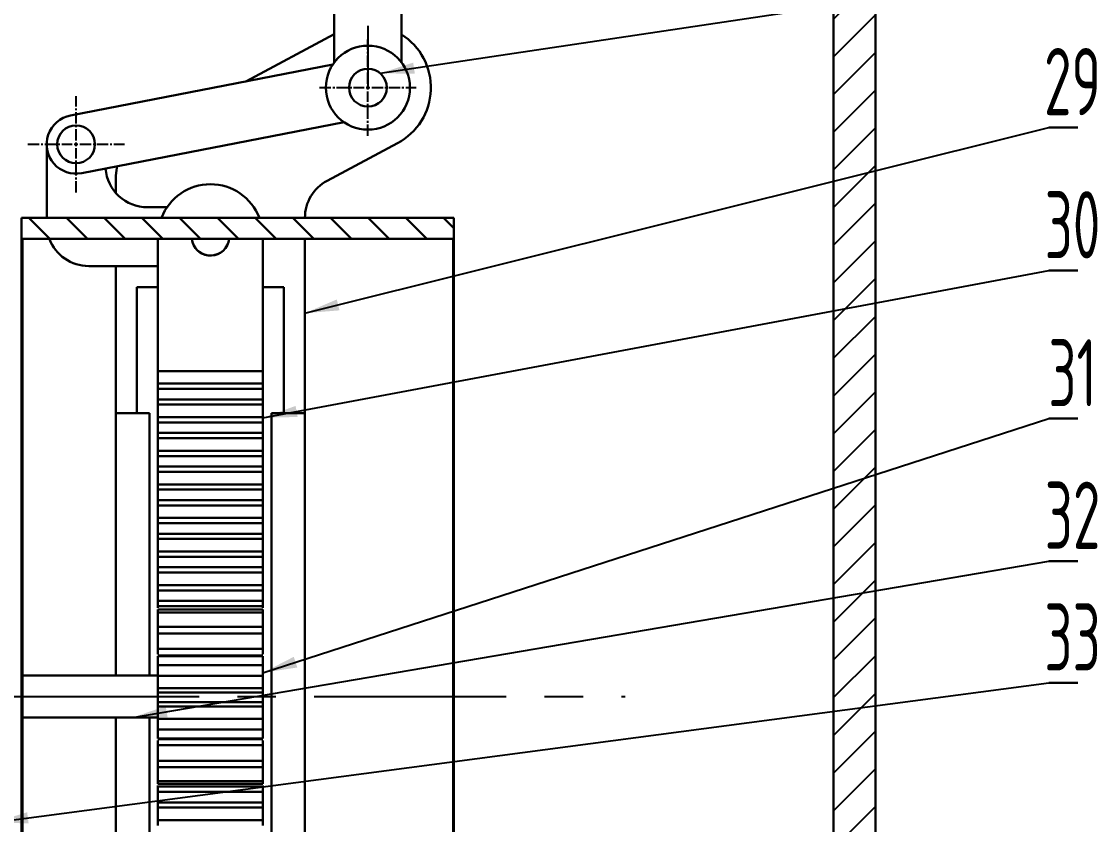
# Model space of a CAD drawing. Header units: millimetres. Extents: x 0 to 4412, y -498 to 1086.
# Drawn here: x 3940.2 to 4068.3, y 404.4 to 500 of the extents above; entities that cross this region are included whole.
import ezdxf

# ---------------------------------------------------------------- set-up
doc = ezdxf.new("R2010")
doc.units = ezdxf.units.MM
doc.header["$LTSCALE"] = 1.8
doc.linetypes.add('CENTER2', pattern=[1.125, 0.75, -0.125, 0.125, -0.125])
doc.linetypes.add('CENTERX2', pattern=[20.32, 12.7, -2.54, 2.54, -2.54])
doc.layers.add('10', color=7, linetype='Continuous')
doc.styles.add('SLDTEXTSTYLE3', font='TXT', dxfattribs={"width": 0.7})
doc.dimstyles.new('SLDDIMSTYLE2', dxfattribs={"dimtxt": 0.18, "dimasz": 4.08, "dimexe": 0, "dimexo": 0.0625, "dimgap": 0, "dimtad": 0, "dimtih": 1, "dimtoh": 1, "dimdec": 0, "dimrnd": 1e-09, "dimzin": 0, "dimdsep": 46, "dimtxsty": 'Standard', "dimsah": 1, "dimcen": 0.09, "dimadec": 0, "dimazin": 0, "dimtfac": 4.08, "dimtdec": 0, "dimtofl": 0, "dimtmove": 0, "dimatfit": 3, "dimfxl": 1, "dimfrac": 2, "dimtolj": 1, "dimtzin": 0, "dimarcsym": 0})

# ---------------------------------------------------------------- blocks, each defined once
blk = doc.blocks.new('SW_NOTE_0_27')
at = {"layer": '10', "color": 0}
for p, q in [((0, 0), (3.46, 0)), ((3.46, 0), (0, 0)), ((0, 0), (3.46, 0)), ((3.46, 0), (0, 0)), ((0, 0), (3.46, 0)), ((3.46, 0), (0, 0))]:
    blk.add_line(p, q, dxfattribs=at)
at = {"layer": '10', "color": 0, "insert": (2.82, 9.45), "char_height": 8, "attachment_point": 2, "style": 'SLDTEXTSTYLE3'}
blk.add_mtext('{\\Fgbenor|c134;29}', dxfattribs=at)
blk = doc.blocks.new('SW_NOTE_0_28')
at = {"layer": '10', "color": 0}
for p, q in [((0, 0), (3.46, 0)), ((3.46, 0), (0, 0)), ((0, 0), (3.46, 0)), ((3.46, 0), (0, 0)), ((0, 0), (3.46, 0)), ((3.46, 0), (0, 0))]:
    blk.add_line(p, q, dxfattribs=at)
at = {"layer": '10', "color": 0, "insert": (2.82, 9.45), "char_height": 8, "attachment_point": 2, "style": 'SLDTEXTSTYLE3'}
blk.add_mtext('{\\Fgbenor|c134;30}', dxfattribs=at)
blk = doc.blocks.new('SW_NOTE_0_29')
at = {"layer": '10', "color": 0}
for p, q in [((0, 0), (3.46, 0)), ((3.46, 0), (0, 0)), ((0, 0), (3.46, 0)), ((3.46, 0), (0, 0)), ((0, 0), (3.46, 0)), ((3.46, 0), (0, 0))]:
    blk.add_line(p, q, dxfattribs=at)
at = {"layer": '10', "color": 0, "insert": (2.82, 9.45), "char_height": 8, "attachment_point": 2, "style": 'SLDTEXTSTYLE3'}
blk.add_mtext('{\\Fgbenor|c134;31}', dxfattribs=at)
blk = doc.blocks.new('SW_NOTE_0_30')
at = {"layer": '10', "color": 0}
for p, q in [((0, 0), (3.46, 0)), ((3.46, 0), (0, 0)), ((0, 0), (3.46, 0)), ((3.46, 0), (0, 0)), ((0, 0), (3.46, 0)), ((3.46, 0), (0, 0))]:
    blk.add_line(p, q, dxfattribs=at)
at = {"layer": '10', "color": 0, "insert": (2.82, 9.45), "char_height": 8, "attachment_point": 2, "style": 'SLDTEXTSTYLE3'}
blk.add_mtext('{\\Fgbenor|c134;32}', dxfattribs=at)
blk = doc.blocks.new('SW_NOTE_0_31')
at = {"layer": '10', "color": 0}
for p, q in [((0, 0), (3.46, 0)), ((3.46, 0), (0, 0)), ((0, 0), (3.46, 0)), ((3.46, 0), (0, 0)), ((0, 0), (3.46, 0)), ((3.46, 0), (0, 0))]:
    blk.add_line(p, q, dxfattribs=at)
at = {"layer": '10', "color": 0, "insert": (2.82, 9.45), "char_height": 8, "attachment_point": 2, "style": 'SLDTEXTSTYLE3'}
blk.add_mtext('{\\Fgbenor|c134;33}', dxfattribs=at)
blk = doc.blocks.new('*U73')
at = {"color": 0, "linetype": 'CENTER2', "transparency": 16777216}
for p, q in [((0, 0.45), (0, 5.75)), ((-5.75, 0), (-0.45, 0)), ((0.45, 0), (5.75, 0)), ((0, -5.75), (0, -0.45))]:
    blk.add_line(p, q, dxfattribs=at)
at = {"color": 0, "linetype": 'Continuous', "transparency": 16777216}
for p, q in [((-0.225, 0), (0.225, 0)), ((0, -0.225), (0, 0.225))]:
    blk.add_line(p, q, dxfattribs=at)
blk = doc.blocks.new('*U74')
at = {"color": 0, "linetype": 'CENTER2', "transparency": 16777216}
for p, q in [((0, 0.45), (0, 5.75)), ((-5.75, 0), (-0.45, 0)), ((0.45, 0), (5.75, 0)), ((0, -5.75), (0, -0.45))]:
    blk.add_line(p, q, dxfattribs=at)
at = {"color": 0, "linetype": 'Continuous', "transparency": 16777216}
for p, q in [((-0.225, 0), (0.225, 0)), ((0, -0.225), (0, 0.225))]:
    blk.add_line(p, q, dxfattribs=at)

msp = doc.modelspace()

# ---------------------------------------------------------------- hatches: boundary and pattern name
at = {"layer": '10', "linetype": 'Continuous', "lineweight": 25}
h = msp.add_hatch(dxfattribs=at)
h.set_pattern_fill('ANSI31', color=256, style=0)
h.set_pattern_definition([(45, (3469.7558, 278.91), (-2.245064, 2.245064), [])])
edge = h.paths.add_edge_path(flags=0)
edge.add_line((3601.8856, 309.524), (4031.8856, 309.524))
edge.add_arc((4031.8856, 319.524), 10, 270, 360)
edge.add_line((4041.8856, 319.524), (4041.8856, 519.724))
edge.add_arc((4031.8856, 519.724), 10, 0, 90)
edge.add_line((4031.8856, 529.724), (3601.8856, 529.724))
edge.add_arc((3601.8856, 519.724), 10, 90, 180)
edge.add_line((3591.8856, 519.724), (3591.8856, 319.524))
edge.add_arc((3601.8856, 319.524), 10, 180, 270)
edge = h.paths.add_edge_path(flags=0)
edge.add_arc((3606.8856, 324.524), 10, 180, 270, ccw=False)
edge.add_line((3596.8856, 324.524), (3596.8856, 514.724))
edge.add_arc((3606.8856, 514.724), 10, 90, 180, ccw=False)
edge.add_line((3606.8856, 524.724), (4026.8856, 524.724))
edge.add_arc((4026.8856, 514.724), 10, 0, 90, ccw=False)
edge.add_line((4036.8856, 514.724), (4036.8856, 324.524))
edge.add_arc((4026.8856, 324.524), 10, -90, 0, ccw=False)
edge.add_line((4026.8856, 314.524), (3606.8856, 314.524))
at = {"layer": '10', "linetype": 'Continuous', "lineweight": 30}
h = msp.add_hatch(dxfattribs=at)
h.set_pattern_fill('ANSI31', color=256, angle=90, style=0)
h.set_pattern_definition([(135, (3469.7558, 278.91), (-2.245064, -2.245064), [])])
h.paths.add_polyline_path([(3991.7056, 362.624), (3991.7056, 476.624), (3940.2056, 476.624), (3940.2056, 362.624)], flags=0)
h.paths.add_polyline_path([(3991.6056, 474.124), (3991.6056, 365.124), (3940.3056, 365.124), (3940.3056, 474.124)], flags=0)

# ---------------------------------------------------------------- linework, layer by layer
at = {"color": 7, "linetype": 'Continuous', "lineweight": 30}
for p, q in [((4041.8856, 519.724), (4041.8856, 319.524)), ((4036.8856, 514.724), (4036.8856, 324.524)), ((3977.4556, 507.124), (3977.4556, 495.1458)), ((3985.4556, 495.1563), (3985.4556, 507.124)), ((3966.905, 492.8636), (3977.4556, 498.4906)), ((3946.0376, 488.8112), (3977.2832, 494.8791)), ((3947.3721, 481.9396), (3978.6176, 488.0074)), ((3943.2048, 485.3751), (3943.2055, 476.624)), ((3984.985, 485.5063), (3976.6027, 481.0357)), ((3951.4556, 481.624), (3951.4556, 479.5681)), ((3955.2054, 477.876), (3957.5273, 477.8762)), ((3940.2056, 476.624), (3940.2056, 362.624)), ((3991.7056, 476.624), (3940.2056, 476.624)), ((3962.813, 476.624), (3962.5983, 476.624)), ((3962.813, 476.624), (3962.5983, 476.624)), ((3991.7056, 362.624), (3991.7056, 476.624)), ((3991.6056, 474.124), (3940.3056, 474.124)), ((3940.3056, 474.124), (3940.3056, 365.124)), ((3956.4556, 458.3765), (3956.4556, 474.124)), ((3960.4698, 474.124), (3960.5104, 473.8832)), ((3968.9556, 474.124), (3968.9556, 458.3765)), ((3973.9556, 453.374), (3973.9556, 474.124)), ((3991.6056, 365.124), (3991.6056, 474.124)), ((3948.2059, 470.8755), (3956.4556, 470.8761)), ((3951.4556, 470.8757), (3951.4556, 453.374)), ((3953.9556, 453.374), (3953.9556, 468.3765)), ((3953.9556, 468.3765), (3956.4556, 468.3765)), ((3971.4556, 468.3765), (3968.9556, 468.3765)), ((3971.4556, 468.3765), (3971.4556, 453.374)), ((3968.9556, 458.3765), (3956.4556, 458.3765)), ((3956.4556, 456.8765), (3956.4556, 458.3765)), ((3968.9556, 456.8765), (3968.9556, 458.3765)), ((3968.9556, 456.8765), (3956.4556, 456.8765)), ((3968.9556, 456.2515), (3956.4556, 456.2515)), ((3956.4556, 455.0015), (3956.4556, 456.2515)), ((3968.9556, 455.0015), (3968.9556, 456.2515)), ((3968.9556, 455.0015), (3956.4556, 455.0015)), ((3968.9556, 454.3765), (3956.4556, 454.3765)), ((3956.4556, 452.8765), (3956.4556, 454.3765)), ((3968.9556, 452.8765), (3968.9556, 454.3765)), ((3951.4556, 453.374), (3955.4556, 453.374)), ((3951.4556, 453.374), (3951.4556, 422.124)), ((3955.4556, 422.124), (3955.4556, 453.374)), ((3968.9556, 452.8765), (3956.4556, 452.8765)), ((3969.9556, 453.374), (3969.9556, 385.874)), ((3969.9556, 453.374), (3973.9556, 453.374)), ((3973.9556, 385.874), (3973.9556, 453.374)), ((3968.9556, 452.2515), (3956.4556, 452.2515)), ((3956.4556, 451.0015), (3956.4556, 452.2515)), ((3968.9556, 451.0015), (3968.9556, 452.2515)), ((3968.9556, 451.0015), (3956.4556, 451.0015)), ((3968.9556, 450.3765), (3956.4556, 450.3765)), ((3956.4556, 448.8765), (3956.4556, 450.3765)), ((3968.9556, 448.8765), (3968.9556, 450.3765)), ((3968.9556, 448.8765), (3956.4556, 448.8765)), ((3968.9556, 448.2515), (3956.4556, 448.2515)), ((3956.4556, 447.0015), (3956.4556, 448.2515)), ((3968.9556, 447.0015), (3968.9556, 448.2515)), ((3968.9556, 447.0015), (3956.4556, 447.0015)), ((3968.9556, 446.3765), (3956.4556, 446.3765)), ((3956.4556, 444.8765), (3956.4556, 446.3765)), ((3968.9556, 444.8765), (3968.9556, 446.3765)), ((3968.9556, 444.8765), (3956.4556, 444.8765)), ((3968.9556, 444.2515), (3956.4556, 444.2515)), ((3956.4556, 443.0015), (3956.4556, 444.2515)), ((3968.9556, 443.0015), (3968.9556, 444.2515)), ((3968.9556, 443.0015), (3956.4556, 443.0015)), ((3968.9556, 442.3765), (3956.4556, 442.3765)), ((3956.4556, 440.8765), (3956.4556, 442.3765)), ((3968.9556, 440.8765), (3968.9556, 442.3765)), ((3968.9556, 440.8765), (3956.4556, 440.8765)), ((3968.9556, 440.2515), (3956.4556, 440.2515)), ((3956.4556, 439.0015), (3956.4556, 440.2515)), ((3968.9556, 439.0015), (3968.9556, 440.2515)), ((3968.9556, 439.0015), (3956.4556, 439.0015)), ((3968.9556, 438.3765), (3956.4556, 438.3765)), ((3956.4556, 436.8765), (3956.4556, 438.3765)), ((3968.9556, 436.8765), (3968.9556, 438.3765)), ((3968.9556, 436.8765), (3956.4556, 436.8765)), ((3968.9556, 436.2515), (3956.4556, 436.2515)), ((3956.4556, 435.0015), (3956.4556, 436.2515)), ((3968.9556, 435.0015), (3968.9556, 436.2515)), ((3968.9556, 435.0015), (3956.4556, 435.0015)), ((3968.9556, 434.3765), (3956.4556, 434.3765)), ((3956.4556, 432.8765), (3956.4556, 434.3765)), ((3968.9556, 432.8765), (3968.9556, 434.3765)), ((3968.9556, 432.8765), (3956.4556, 432.8765)), ((3968.9556, 432.2515), (3956.4556, 432.2515)), ((3956.4556, 431.0015), (3956.4556, 432.2515)), ((3968.9556, 431.0015), (3968.9556, 432.2515)), ((3968.9556, 431.0015), (3956.4556, 431.0015)), ((3968.9556, 430.3765), (3956.4556, 430.3765)), ((3956.4556, 430.3653), (3968.9556, 430.3653)), ((3956.4556, 430.3653), (3956.4556, 430.1553)), ((3956.4556, 429.9803), (3968.9556, 429.9803)), ((3956.4556, 429.9803), (3956.4556, 429.6121)), ((3956.4556, 429.6121), (3968.9556, 429.6121)), ((3968.9556, 430.3653), (3968.9556, 430.1553)), ((3968.9556, 429.9803), (3968.9556, 429.6121)), ((3956.4556, 427.9126), (3968.9556, 427.9126)), ((3956.4556, 427.9126), (3956.4556, 427.132)), ((3956.4556, 427.132), (3968.9556, 427.132)), ((3968.9556, 427.9126), (3968.9556, 427.132)), ((3956.4556, 425.2919), (3968.9556, 425.2919)), ((3956.4556, 424.6565), (3956.4556, 425.2919)), ((3968.9556, 424.5011), (3956.4556, 424.5011)), ((3956.4556, 424.4116), (3968.9556, 424.4116)), ((3956.4556, 424.4116), (3956.4556, 423.3536)), ((3968.9556, 424.6565), (3968.9556, 425.2919)), ((3968.9556, 424.4116), (3968.9556, 423.3536)), ((3956.4556, 423.3536), (3968.9556, 423.3536)), ((3956.4556, 422.124), (3940.3056, 422.124)), ((3956.4556, 422.124), (3956.4556, 422.3765)), ((3956.4556, 422.0906), (3968.9556, 422.0906)), ((3956.4556, 420.5953), (3956.4556, 422.0906)), ((3968.9556, 422.0906), (3968.9556, 422.3765)), ((3968.9556, 420.5953), (3968.9556, 422.0906)), ((3968.9556, 420.6211), (3956.4556, 420.6211)), ((3956.4556, 420.0829), (3968.9556, 420.0829)), ((3956.4556, 420.0829), (3956.4556, 418.9303)), ((3968.9556, 420.0829), (3968.9556, 420.2515)), ((3968.9556, 420.0829), (3968.9556, 418.9303)), ((3956.4556, 418.9303), (3968.9556, 418.9303)), ((3956.4556, 416.9744), (3956.4556, 418.4627)), ((3956.4556, 418.4264), (3968.9556, 418.4264)), ((3968.9556, 416.9744), (3968.9556, 418.4627)), ((3940.3056, 417.124), (3956.4556, 417.124)), ((3951.4556, 417.124), (3951.4556, 385.874)), ((3955.4556, 385.874), (3955.4556, 417.124)), ((3956.4556, 416.8765), (3956.4556, 416.9744)), ((3956.4556, 416.9744), (3968.9556, 416.9744)), ((3968.9556, 416.8765), (3968.9556, 416.9744)), ((3956.4556, 415.6748), (3968.9556, 415.6748)), ((3956.4556, 415.6748), (3956.4556, 414.6269)), ((3968.9556, 415.6748), (3968.9556, 414.6269)), ((3956.4556, 414.6269), (3968.9556, 414.6269)), ((3956.4556, 414.5502), (3968.9556, 414.5502)), ((3956.4556, 413.8116), (3956.4556, 414.3765)), ((3968.9556, 413.8116), (3968.9556, 414.3765)), ((3956.4556, 413.8116), (3968.9556, 413.8116)), ((3956.4556, 411.9495), (3968.9556, 411.9495)), ((3956.4556, 411.9495), (3956.4556, 411.1876)), ((3968.9556, 411.9495), (3968.9556, 411.1876)), ((3956.4556, 411.1876), (3968.9556, 411.1876)), ((3956.4556, 409.5512), (3968.9556, 409.5512)), ((3956.4556, 409.5512), (3956.4556, 409.207)), ((3956.4556, 409.207), (3968.9556, 409.207)), ((3956.4556, 409.032), (3956.4556, 408.8946)), ((3956.4556, 408.8946), (3968.9556, 408.8946)), ((3968.9556, 408.8765), (3956.4556, 408.8765)), ((3968.9556, 409.5512), (3968.9556, 409.207)), ((3968.9556, 409.032), (3968.9556, 408.8946)), ((3968.9556, 408.2515), (3956.4556, 408.2515)), ((3956.4556, 407.0015), (3956.4556, 408.2515)), ((3968.9556, 407.0015), (3968.9556, 408.2515)), ((3968.9556, 407.0015), (3956.4556, 407.0015)), ((3968.9556, 406.3765), (3956.4556, 406.3765)), ((3956.4556, 404.8765), (3956.4556, 406.3765)), ((3968.9556, 404.8765), (3968.9556, 406.3765)), ((3968.9556, 404.8765), (3956.4556, 404.8765))]:
    msp.add_line(p, q, dxfattribs=at)
at = {"color": 7, "linetype": 'Continuous', "lineweight": 30, "flags": 128}
msp.add_lwpolyline([(3951.5859, 482.7579), (3951.5012, 482.2974), (3951.4556, 481.624)], dxfattribs=at)
at = {"color": 7, "linetype": 'Continuous', "lineweight": 30}
for centre, radius in [((3981.4556, 492.124), 5), ((3981.4556, 492.124), 2.25), ((3981.4556, 492.124), 2.25), ((3946.7048, 485.3754), 2.25), ((3946.7048, 485.3754), 2.25)]:
    msp.add_circle(centre, radius, dxfattribs=at)
for centre, radius, start, end in [((3981.4556, 492.124), 7.5, 298.072487, 57.769047), ((3946.7048, 485.3754), 3.5, 100.99, 280.99), ((3955.205, 482.876), 5, 184.397761, 270.004066), ((3962.7056, 474.3765), 6.25, 21.075021, 158.924979), ((3978.9556, 476.624), 5, 118.072487, 180), ((3948.2055, 475.8755), 5, 200.506071, 270.004066), ((3962.7056, 474.3765), 2.25, 186.445027, 353.554973), ((3962.7056, 474.3765), 2.25, 192.664741, 353.554973)]:
    msp.add_arc(centre, radius, start, end, dxfattribs=at)
for points, knots in [([(3956.4556, 456.2515), (3956.4556, 456.292), (3956.4556, 456.3923), (3956.4556, 456.5285), (3956.4556, 456.6796), (3956.4556, 456.8177), (3956.4556, 456.8595), (3956.4556, 456.8765)], [0, 0, 0, 0, 0.13813412, 0.342332, 0.57343435, 0.82706012, 1, 1, 1, 1]), ([(3968.9556, 456.2515), (3968.9556, 456.292), (3968.9556, 456.3923), (3968.9556, 456.5285), (3968.9556, 456.6796), (3968.9556, 456.8177), (3968.9556, 456.8595), (3968.9556, 456.8765)], [0, 0, 0, 0, 0.13813412, 0.342332, 0.57343435, 0.82706012, 1, 1, 1, 1]), ([(3956.4556, 454.3765), (3956.4556, 454.3888), (3956.4556, 454.4191), (3956.4556, 454.5336), (3956.4556, 454.6792), (3956.4556, 454.8303), (3956.4556, 454.9523), (3956.4556, 455.0015)], [0, 0, 0, 0, 0.14002558, 0.345001656, 0.576207289, 0.829134264, 1, 1, 1, 1]), ([(3968.9556, 454.3765), (3968.9556, 454.3888), (3968.9556, 454.4191), (3968.9556, 454.5336), (3968.9556, 454.6792), (3968.9556, 454.8303), (3968.9556, 454.9523), (3968.9556, 455.0015)], [0, 0, 0, 0, 0.14002558, 0.345001656, 0.576207289, 0.829134264, 1, 1, 1, 1]), ([(3956.4556, 452.2515), (3956.4556, 452.292), (3956.4556, 452.3923), (3956.4556, 452.5285), (3956.4556, 452.6796), (3956.4556, 452.8177), (3956.4556, 452.8595), (3956.4556, 452.8765)], [0, 0, 0, 0, 0.13813412, 0.342332, 0.57343435, 0.82706012, 1, 1, 1, 1]), ([(3968.9556, 452.2515), (3968.9556, 452.292), (3968.9556, 452.3923), (3968.9556, 452.5285), (3968.9556, 452.6796), (3968.9556, 452.8177), (3968.9556, 452.8595), (3968.9556, 452.8765)], [0, 0, 0, 0, 0.138134124, 0.342331997, 0.573434352, 0.827060123, 1, 1, 1, 1]), ([(3956.4556, 450.3765), (3956.4556, 450.3888), (3956.4556, 450.4191), (3956.4556, 450.5336), (3956.4556, 450.6792), (3956.4556, 450.8303), (3956.4556, 450.9523), (3956.4556, 451.0015)], [0, 0, 0, 0, 0.14002558, 0.34500166, 0.57620729, 0.82913426, 1, 1, 1, 1]), ([(3968.9556, 450.3765), (3968.9556, 450.3888), (3968.9556, 450.4191), (3968.9556, 450.5336), (3968.9556, 450.6792), (3968.9556, 450.8303), (3968.9556, 450.9523), (3968.9556, 451.0015)], [0, 0, 0, 0, 0.14002558, 0.34500166, 0.57620729, 0.82913426, 1, 1, 1, 1]), ([(3956.4556, 448.2515), (3956.4556, 448.292), (3956.4556, 448.3923), (3956.4556, 448.5285), (3956.4556, 448.6796), (3956.4556, 448.8177), (3956.4556, 448.8595), (3956.4556, 448.8765)], [0, 0, 0, 0, 0.13813412, 0.342332, 0.57343435, 0.82706012, 1, 1, 1, 1]), ([(3968.9556, 448.2515), (3968.9556, 448.292), (3968.9556, 448.3923), (3968.9556, 448.5285), (3968.9556, 448.6796), (3968.9556, 448.8177), (3968.9556, 448.8595), (3968.9556, 448.8765)], [0, 0, 0, 0, 0.13813412, 0.342332, 0.57343435, 0.82706012, 1, 1, 1, 1]), ([(3956.4556, 446.3765), (3956.4556, 446.3888), (3956.4556, 446.4191), (3956.4556, 446.5336), (3956.4556, 446.6792), (3956.4556, 446.8303), (3956.4556, 446.9523), (3956.4556, 447.0015)], [0, 0, 0, 0, 0.14002558, 0.34500166, 0.57620729, 0.82913426, 1, 1, 1, 1]), ([(3968.9556, 446.3765), (3968.9556, 446.3888), (3968.9556, 446.4191), (3968.9556, 446.5336), (3968.9556, 446.6792), (3968.9556, 446.8303), (3968.9556, 446.9523), (3968.9556, 447.0015)], [0, 0, 0, 0, 0.14002558, 0.34500166, 0.57620729, 0.82913426, 1, 1, 1, 1]), ([(3956.4556, 444.2515), (3956.4556, 444.292), (3956.4556, 444.3923), (3956.4556, 444.5285), (3956.4556, 444.6796), (3956.4556, 444.8177), (3956.4556, 444.8595), (3956.4556, 444.8765)], [0, 0, 0, 0, 0.13813412, 0.342332, 0.57343435, 0.82706012, 1, 1, 1, 1]), ([(3968.9556, 444.2515), (3968.9556, 444.292), (3968.9556, 444.3923), (3968.9556, 444.5285), (3968.9556, 444.6796), (3968.9556, 444.8177), (3968.9556, 444.8595), (3968.9556, 444.8765)], [0, 0, 0, 0, 0.13813412, 0.342332, 0.57343435, 0.82706012, 1, 1, 1, 1]), ([(3956.4556, 442.3765), (3956.4556, 442.3888), (3956.4556, 442.4191), (3956.4556, 442.5336), (3956.4556, 442.6792), (3956.4556, 442.8303), (3956.4556, 442.9523), (3956.4556, 443.0015)], [0, 0, 0, 0, 0.14002558, 0.34500166, 0.57620729, 0.82913426, 1, 1, 1, 1]), ([(3968.9556, 442.3765), (3968.9556, 442.3888), (3968.9556, 442.4191), (3968.9556, 442.5336), (3968.9556, 442.6792), (3968.9556, 442.8303), (3968.9556, 442.9523), (3968.9556, 443.0015)], [0, 0, 0, 0, 0.14002558, 0.34500166, 0.57620729, 0.82913426, 1, 1, 1, 1]), ([(3956.4556, 440.2515), (3956.4556, 440.292), (3956.4556, 440.3923), (3956.4556, 440.5285), (3956.4556, 440.6796), (3956.4556, 440.8177), (3956.4556, 440.8595), (3956.4556, 440.8765)], [0, 0, 0, 0, 0.138134124, 0.342331997, 0.573434352, 0.827060123, 1, 1, 1, 1]), ([(3968.9556, 440.2515), (3968.9556, 440.292), (3968.9556, 440.3923), (3968.9556, 440.5285), (3968.9556, 440.6796), (3968.9556, 440.8177), (3968.9556, 440.8595), (3968.9556, 440.8765)], [0, 0, 0, 0, 0.13813412, 0.342332, 0.57343435, 0.82706012, 1, 1, 1, 1]), ([(3956.4556, 438.3765), (3956.4556, 438.3888), (3956.4556, 438.4191), (3956.4556, 438.5336), (3956.4556, 438.6792), (3956.4556, 438.8303), (3956.4556, 438.9523), (3956.4556, 439.0015)], [0, 0, 0, 0, 0.14002558, 0.34500166, 0.57620729, 0.82913426, 1, 1, 1, 1]), ([(3968.9556, 438.3765), (3968.9556, 438.3888), (3968.9556, 438.4191), (3968.9556, 438.5336), (3968.9556, 438.6792), (3968.9556, 438.8303), (3968.9556, 438.9523), (3968.9556, 439.0015)], [0, 0, 0, 0, 0.14002558, 0.34500166, 0.57620729, 0.82913426, 1, 1, 1, 1]), ([(3956.4556, 436.2515), (3956.4556, 436.292), (3956.4556, 436.3923), (3956.4556, 436.5285), (3956.4556, 436.6796), (3956.4556, 436.8177), (3956.4556, 436.8595), (3956.4556, 436.8765)], [0, 0, 0, 0, 0.13813412, 0.342332, 0.57343435, 0.82706012, 1, 1, 1, 1]), ([(3968.9556, 436.2515), (3968.9556, 436.292), (3968.9556, 436.3923), (3968.9556, 436.5285), (3968.9556, 436.6796), (3968.9556, 436.8177), (3968.9556, 436.8595), (3968.9556, 436.8765)], [0, 0, 0, 0, 0.13813412, 0.342332, 0.57343435, 0.82706012, 1, 1, 1, 1]), ([(3956.4556, 434.3765), (3956.4556, 434.3888), (3956.4556, 434.4191), (3956.4556, 434.5336), (3956.4556, 434.6792), (3956.4556, 434.8303), (3956.4556, 434.9523), (3956.4556, 435.0015)], [0, 0, 0, 0, 0.14002558, 0.345001656, 0.576207289, 0.829134264, 1, 1, 1, 1]), ([(3968.9556, 434.3765), (3968.9556, 434.3888), (3968.9556, 434.4191), (3968.9556, 434.5336), (3968.9556, 434.6792), (3968.9556, 434.8303), (3968.9556, 434.9523), (3968.9556, 435.0015)], [0, 0, 0, 0, 0.14002558, 0.345001656, 0.576207289, 0.829134264, 1, 1, 1, 1]), ([(3956.4556, 432.2515), (3956.4556, 432.292), (3956.4556, 432.3923), (3956.4556, 432.5285), (3956.4556, 432.6796), (3956.4556, 432.8177), (3956.4556, 432.8595), (3956.4556, 432.8765)], [0, 0, 0, 0, 0.138134124, 0.342331997, 0.573434352, 0.827060123, 1, 1, 1, 1]), ([(3968.9556, 432.2515), (3968.9556, 432.292), (3968.9556, 432.3923), (3968.9556, 432.5285), (3968.9556, 432.6796), (3968.9556, 432.8177), (3968.9556, 432.8595), (3968.9556, 432.8765)], [0, 0, 0, 0, 0.13813412, 0.342332, 0.57343435, 0.82706012, 1, 1, 1, 1]), ([(3956.4556, 430.3765), (3956.4556, 430.3888), (3956.4556, 430.4191), (3956.4556, 430.5336), (3956.4556, 430.6792), (3956.4556, 430.8303), (3956.4556, 430.9523), (3956.4556, 431.0015)], [0, 0, 0, 0, 0.14002558, 0.345001656, 0.576207289, 0.829134264, 1, 1, 1, 1]), ([(3968.9556, 430.3765), (3968.9556, 430.3888), (3968.9556, 430.4191), (3968.9556, 430.5336), (3968.9556, 430.6792), (3968.9556, 430.8303), (3968.9556, 430.9523), (3968.9556, 431.0015)], [0, 0, 0, 0, 0.14002558, 0.34500166, 0.57620729, 0.82913426, 1, 1, 1, 1]), ([(3956.4556, 429.6121), (3956.4556, 429.4339), (3956.4556, 429.071), (3956.4556, 428.4749), (3956.4556, 428.1035), (3956.4556, 427.9126)], [0, 0, 0, 0, 0.31916271, 0.65003978, 1, 1, 1, 1]), ([(3968.9556, 429.6121), (3968.9556, 429.4339), (3968.9556, 429.071), (3968.9556, 428.4749), (3968.9556, 428.1035), (3968.9556, 427.9126)], [0, 0, 0, 0, 0.31916271, 0.65003978, 1, 1, 1, 1]), ([(3956.4556, 427.132), (3956.4556, 426.9468), (3956.4556, 426.5696), (3956.4556, 425.9078), (3956.4556, 425.5324), (3956.4556, 425.2919)], [0, 0, 0, 0, 0.25735131, 0.52414829, 1, 1, 1, 1]), ([(3968.9556, 427.132), (3968.9556, 426.9468), (3968.9556, 426.5696), (3968.9556, 425.9078), (3968.9556, 425.5324), (3968.9556, 425.2919)], [0, 0, 0, 0, 0.25735131, 0.52414829, 1, 1, 1, 1]), ([(3956.4556, 423.3536), (3956.4556, 423.1936), (3956.4556, 422.8677), (3956.4556, 422.3943), (3956.4556, 422.2092), (3956.4556, 422.0906)], [0, 0, 0, 0, 0.25735131, 0.52414829, 1, 1, 1, 1]), ([(3968.9556, 423.3536), (3968.9556, 423.1936), (3968.9556, 422.8677), (3968.9556, 422.3943), (3968.9556, 422.2092), (3968.9556, 422.0906)], [0, 0, 0, 0, 0.25735131, 0.52414829, 1, 1, 1, 1]), ([(3956.4556, 420.5642), (3956.4556, 420.5725), (3956.4556, 420.5895), (3956.4556, 420.2545), (3956.4556, 420.0829)], [0, 0, 0, 0, 0.48774209, 1, 1, 1, 1]), ([(3968.9556, 420.2515), (3968.9556, 420.292), (3968.9556, 420.3922), (3968.9556, 420.5103), (3968.9556, 420.588), (3968.9556, 420.6211)], [0, 0, 0, 0, 0.27953035, 0.69274832, 1, 1, 1, 1]), ([(3968.9556, 420.5642), (3968.9556, 420.5725), (3968.9556, 420.5895), (3968.9556, 420.2545), (3968.9556, 420.0829)], [0, 0, 0, 0, 0.48774209, 1, 1, 1, 1]), ([(3956.4556, 418.9303), (3956.4556, 418.8242), (3956.4556, 418.608), (3956.4556, 418.4389), (3956.4556, 418.4571), (3956.4556, 418.4657)], [0, 0, 0, 0, 0.33872177, 0.68987578, 1, 1, 1, 1]), ([(3968.9556, 418.9303), (3968.9556, 418.8242), (3968.9556, 418.608), (3968.9556, 418.4389), (3968.9556, 418.4571), (3968.9556, 418.4657)], [0, 0, 0, 0, 0.33872177, 0.689875775, 1, 1, 1, 1]), ([(3956.4556, 416.9744), (3956.4556, 416.8153), (3956.4556, 416.547), (3956.4556, 415.9272), (3956.4556, 415.6748)], [0, 0, 0, 0, 0.5927363, 1, 1, 1, 1]), ([(3968.9556, 416.9744), (3968.9556, 416.8153), (3968.9556, 416.547), (3968.9556, 415.9272), (3968.9556, 415.6748)], [0, 0, 0, 0, 0.5927363, 1, 1, 1, 1]), ([(3956.4556, 413.8116), (3956.4556, 413.4991), (3956.4556, 412.972), (3956.4556, 412.2454), (3956.4556, 411.9495)], [0, 0, 0, 0, 0.5927363, 1, 1, 1, 1]), ([(3968.9556, 413.8116), (3968.9556, 413.4991), (3968.9556, 412.972), (3968.9556, 412.2454), (3968.9556, 411.9495)], [0, 0, 0, 0, 0.5927363, 1, 1, 1, 1]), ([(3956.4556, 411.1876), (3956.4556, 410.9304), (3956.4556, 410.3901), (3956.4556, 409.8397), (3956.4556, 409.5512)], [0, 0, 0, 0, 0.47597092, 1, 1, 1, 1]), ([(3968.9556, 411.1876), (3968.9556, 410.9304), (3968.9556, 410.3901), (3968.9556, 409.8397), (3968.9556, 409.5512)], [0, 0, 0, 0, 0.47597092, 1, 1, 1, 1]), ([(3956.4556, 408.2515), (3956.4556, 408.292), (3956.4556, 408.3923), (3956.4556, 408.5285), (3956.4556, 408.6796), (3956.4556, 408.8177), (3956.4556, 408.8595), (3956.4556, 408.8765)], [0, 0, 0, 0, 0.13813412, 0.342332, 0.57343435, 0.82706012, 1, 1, 1, 1]), ([(3968.9556, 408.2515), (3968.9556, 408.292), (3968.9556, 408.3923), (3968.9556, 408.5285), (3968.9556, 408.6796), (3968.9556, 408.8177), (3968.9556, 408.8595), (3968.9556, 408.8765)], [0, 0, 0, 0, 0.13813412, 0.342332, 0.57343435, 0.82706012, 1, 1, 1, 1]), ([(3956.4556, 406.3765), (3956.4556, 406.3888), (3956.4556, 406.4191), (3956.4556, 406.5336), (3956.4556, 406.6792), (3956.4556, 406.8303), (3956.4556, 406.9523), (3956.4556, 407.0015)], [0, 0, 0, 0, 0.14002558, 0.34500166, 0.57620729, 0.82913426, 1, 1, 1, 1]), ([(3968.9556, 406.3765), (3968.9556, 406.3888), (3968.9556, 406.4191), (3968.9556, 406.5336), (3968.9556, 406.6792), (3968.9556, 406.8303), (3968.9556, 406.9523), (3968.9556, 407.0015)], [0, 0, 0, 0, 0.14002558, 0.345001656, 0.576207289, 0.829134264, 1, 1, 1, 1]), ([(3956.4556, 404.2515), (3956.4556, 404.292), (3956.4556, 404.3923), (3956.4556, 404.5285), (3956.4556, 404.6796), (3956.4556, 404.8177), (3956.4556, 404.8595), (3956.4556, 404.8765)], [0, 0, 0, 0, 0.13813412, 0.342332, 0.57343435, 0.82706012, 1, 1, 1, 1]), ([(3968.9556, 404.2515), (3968.9556, 404.292), (3968.9556, 404.3923), (3968.9556, 404.5285), (3968.9556, 404.6796), (3968.9556, 404.8177), (3968.9556, 404.8595), (3968.9556, 404.8765)], [0, 0, 0, 0, 0.13813412, 0.342332, 0.57343435, 0.82706012, 1, 1, 1, 1])]:
    msp.add_open_spline(points, degree=3, knots=knots, dxfattribs=at)
at = {"layer": '10', "linetype": 'CENTERX2', "lineweight": 25}
for p, q in [((3981.4556, 536.0723), (3981.4556, 491.9469)), ((3865.3431, 419.624), (4012.0745, 419.624))]:
    msp.add_line(p, q, dxfattribs=at)

# ---------------------------------------------------------------- block references
at = {"linetype": 'CENTER2'}
for name, p in [('*U74', (3981.4556, 492.124)), ('*U73', (3946.7048, 485.3754))]:
    msp.add_blockref(name, p, dxfattribs=at)
at = {"layer": '10', "lineweight": 30}
for name, p in [('SW_NOTE_0_27', (4062.5482, 487.3942)), ('SW_NOTE_0_28', (4062.5482, 470.3431)), ('SW_NOTE_0_29', (4062.5482, 452.7155)), ('SW_NOTE_0_30', (4062.5482, 435.7468)), ('SW_NOTE_0_31', (4062.5482, 421.2492))]:
    msp.add_blockref(name, p, dxfattribs=at)

# ---------------------------------------------------------------- leaders
at = {"layer": '10', "lineweight": 25}
for points in [[(3982.9138, 493.8375), (4062.5482, 505.7632)], [(3973.9556, 465.2656), (4062.5482, 487.3942)], [(3968.9556, 452.8123), (4062.5482, 470.3431)], [(3968.9556, 422.4507), (4062.5482, 452.7155)], [(3953.466, 417.124), (4062.5482, 435.7468)], [(3936.9189, 404.624), (4062.5482, 421.2492)]]:
    msp.add_leader(points, dimstyle='SLDDIMSTYLE2', dxfattribs=at)

doc.saveas('drawing.dxf')
